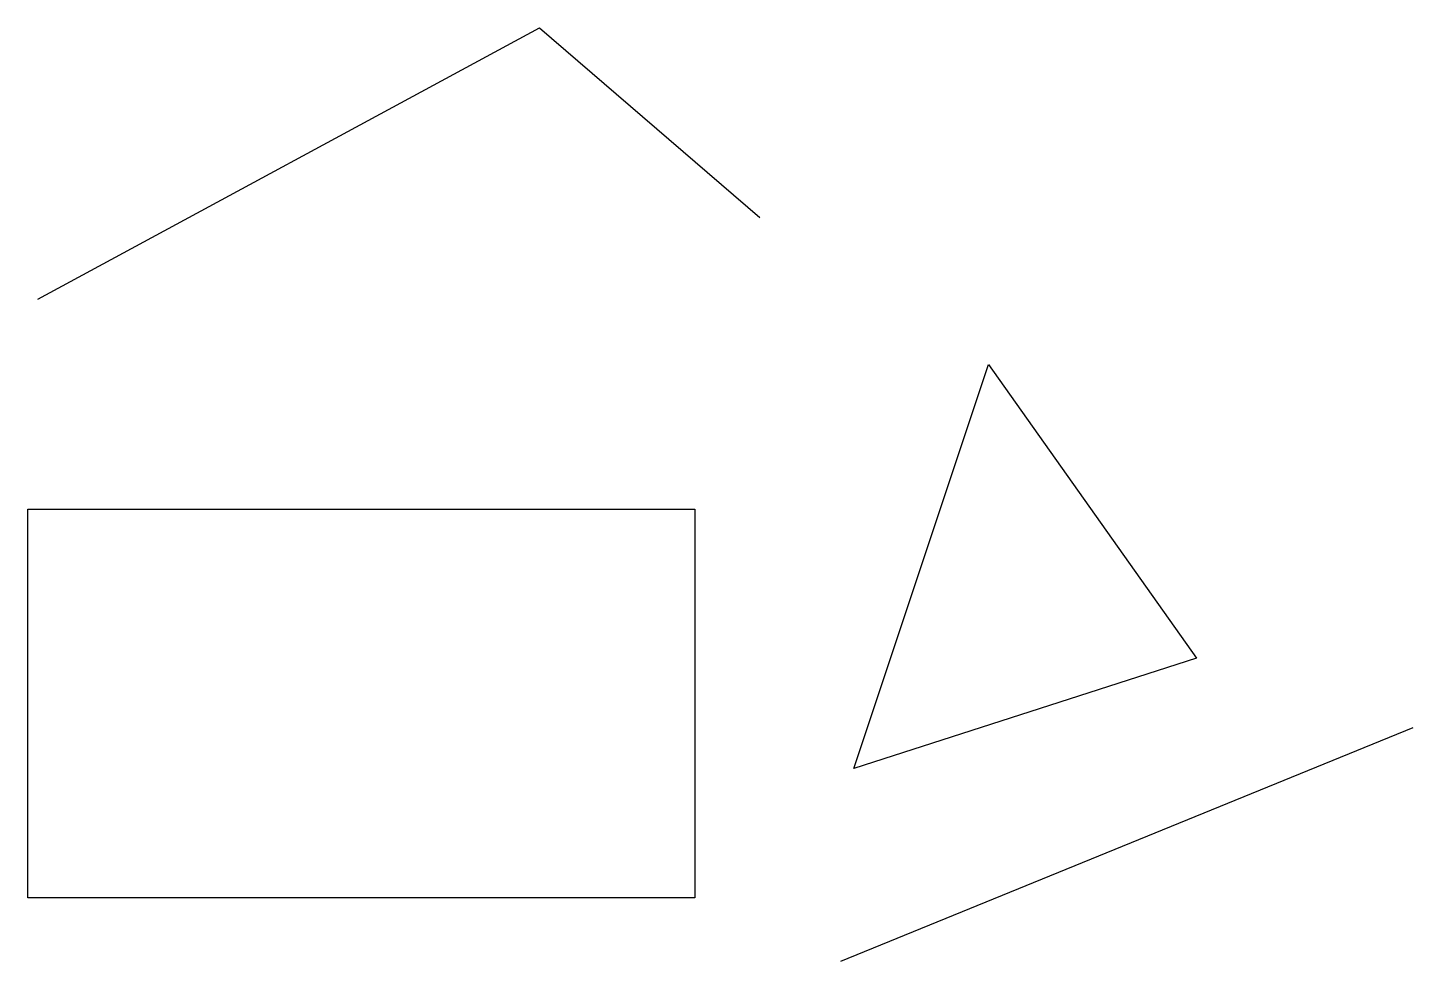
# Model space of a CAD drawing. Header units: inches. Extents: x 0.65 to 8.55, y 0.53 to 5.85.
import ezdxf

# ---------------------------------------------------------------- set-up
doc = ezdxf.new("R2010")
doc.units = ezdxf.units.IN
doc.header["$MEASUREMENT"] = 0

msp = doc.modelspace()

# ---------------------------------------------------------------- linework, layer by layer
msp.add_line((5.2867, 0.5254), (8.5508, 1.8577))
for points in [[(0.7068, 4.3003), (3.5688, 5.8472), (4.8252, 4.7655)], [(5.3604, 1.6252), (6.1282, 3.9281), (7.3149, 2.2533), (5.3604, 1.6252)]]:
    msp.add_lwpolyline(points)
msp.add_lwpolyline([(0.6494, 3.1022), (4.4531, 3.1022), (4.4531, 0.8867), (0.6494, 0.8867)], close=True)

doc.saveas('drawing.dxf')
